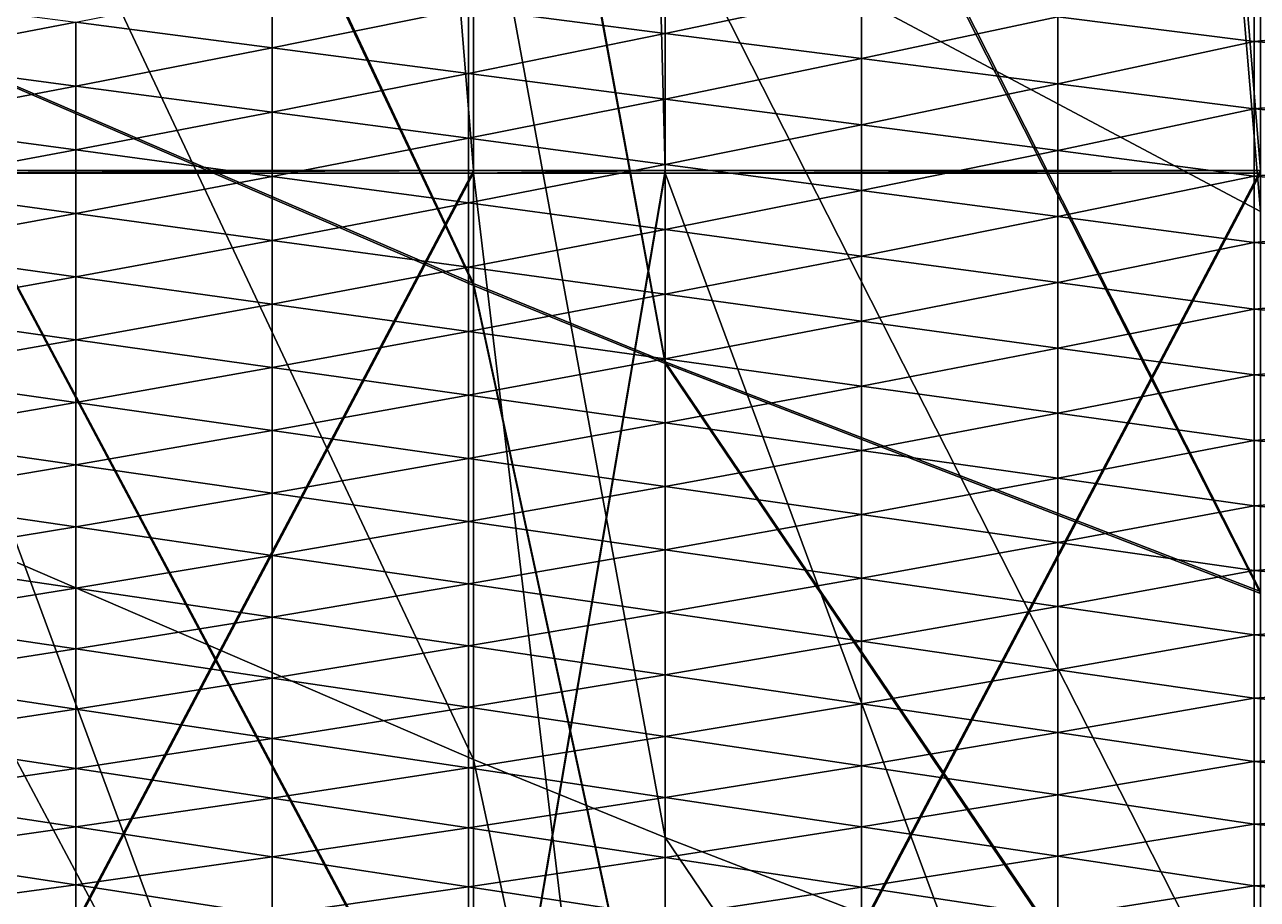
# Model space of a CAD drawing. Header units: metres. Extents: x -3 to 177, y -14 to 14.
# Drawn here: x 31.035 to 34.408, y -11.991 to -9.597 of the extents above; entities that cross this region are included whole.
import ezdxf

# ---------------------------------------------------------------- set-up
doc = ezdxf.new("R2010")
doc.units = ezdxf.units.M
for name, color, linetype, true_color in [('DB_5', 7, 'Continuous', 0x99866a), ('HOLD_5', 7, 'Continuous', 0xdf9582), ('HULL', 7, 'Continuous', 0x528ba5), ('PARTITION_5_S', 7, 'Continuous', 0xc9ac7a), ('WBT_5_S', 7, 'Continuous', 0x417c9f)]:
    doc.layers.add(name, color=color, linetype=linetype, true_color=true_color)

msp = doc.modelspace()

# ---------------------------------------------------------------- linework, layer by layer
at = {"layer": 'DB_5'}
for points in [[(32.7875, 9.2422, 1.75), (34.4169, -10.1087, 1.75), (34.4169, 10.1087, 1.75)], [(32.7875, 9.2422, 1.75), (32.7875, -9.2422, 1.75), (34.4169, -10.1087, 1.75)], [(32.7875, -9.2422, 1.75), (34.4169, -9.1829, 1.4), (34.4169, -10.1087, 1.75)]]:
    msp.add_3dface(points, dxfattribs=at)
at = {"layer": 'HOLD_5'}
for points in [[(30.6375, 9.996, 14.6), (30.6375, -9.996, 14.6), (32.2637, -9.996, 14.6)], [(30.6375, 9.996, 14.6), (32.2637, -9.996, 14.6), (32.2637, 9.996, 14.6)], [(32.2637, 9.996, 14.6), (32.2637, -9.996, 14.6), (32.7875, -9.996, 14.6)], [(32.2637, 9.996, 14.6), (32.7875, -9.996, 14.6), (32.7875, 9.996, 14.6)], [(32.7875, 9.996, 14.6), (32.7875, -9.996, 14.6), (34.4169, -9.996, 14.6)], [(32.7875, 9.996, 14.6), (34.4169, -9.996, 14.6), (34.4169, 9.996, 14.6)], [(30.6375, -9.6042, 3.0034), (30.6375, -6.8471, 1.75), (32.2637, -10.3059, 3.0033)], [(30.6375, -6.8471, 1.75), (32.2637, -7.6584, 1.75), (32.2637, -10.3059, 3.0033)], [(32.2637, -10.3059, 3.0033), (32.2637, -7.6584, 1.75), (32.7875, -10.5195, 3.0033)], [(32.2637, -7.6584, 1.75), (32.7875, -7.9328, 1.75), (32.7875, -10.5195, 3.0033)], [(32.7875, -10.5195, 3.0033), (32.7875, -7.9328, 1.75), (34.4169, -11.1485, 3.0031)], [(32.7875, -7.9328, 1.75), (34.4169, -8.8001, 1.75), (34.4169, -11.1485, 3.0031)], [(30.6375, -12.4294, 5.7522), (30.6375, -9.6042, 3.0034), (32.2637, -12.6575, 5.7519)], [(30.6375, -9.6042, 3.0034), (32.2637, -10.3059, 3.0033), (32.2637, -12.6575, 5.7519)], [(30.6375, -9.996, 14.6), (30.6375, -9.996, 12.6718), (32.2637, -9.996, 14.6)], [(30.6375, -9.996, 12.6718), (32.2637, -9.996, 12.6718), (32.2637, -9.996, 14.6)], [(30.6375, -9.996, 12.6718), (30.6375, -13.072, 10.5979), (32.2637, -9.996, 12.6718)], [(30.6375, -13.072, 10.5979), (32.2637, -13.083, 10.5979), (32.2637, -9.996, 12.6718)], [(32.2637, -9.996, 14.6), (32.2637, -9.996, 12.6718), (32.7875, -9.996, 14.6)], [(32.2637, -9.996, 12.6718), (32.7875, -9.996, 12.6718), (32.7875, -9.996, 14.6)], [(32.2637, -9.996, 12.6718), (32.2637, -13.083, 10.5979), (32.7875, -9.996, 12.6718)], [(32.2637, -13.083, 10.5979), (32.7875, -13.0864, 10.5979), (32.7875, -9.996, 12.6718)], [(32.7875, -9.996, 14.6), (32.7875, -9.996, 12.6718), (34.4169, -9.996, 14.6)], [(32.7875, -9.996, 12.6718), (34.4169, -9.996, 12.6718), (34.4169, -9.996, 14.6)], [(32.7875, -9.996, 12.6718), (32.7875, -13.0864, 10.5979), (34.4169, -9.996, 12.6718)], [(32.7875, -13.0864, 10.5979), (34.4169, -13.096, 10.5979), (34.4169, -9.996, 12.6718)], [(32.2637, -12.6575, 5.7519), (32.2637, -10.3059, 3.0033), (32.7875, -12.7255, 5.7518)], [(32.2637, -10.3059, 3.0033), (32.7875, -10.5195, 3.0033), (32.7875, -12.7255, 5.7518)], [(32.7875, -12.7255, 5.7518), (32.7875, -10.5195, 3.0033), (34.4169, -12.9237, 5.7514)], [(32.7875, -10.5195, 3.0033), (34.4169, -11.1485, 3.0031), (34.4169, -12.9237, 5.7514)]]:
    msp.add_3dface(points, dxfattribs=at)
at = {"layer": 'HULL'}
for points in [[(32.25, -9.5522, 1.9888), (32.7875, -9.4409, 1.8289), (32.7875, -9.6211, 1.9017)], [(32.7875, -9.6211, 1.9017), (32.7875, -9.4409, 1.8289), (33.325, -9.5085, 1.7426)], [(33.8625, -9.576, 1.6564), (34.4, -9.4589, 1.5013), (34.4, -9.6436, 1.5702)], [(34.4, -9.6436, 1.5702), (34.4, -9.4589, 1.5013), (35.475, -9.5436, 1.3811)], [(31.175, -9.59, 2.2396), (31.7125, -9.4833, 2.0758), (31.7125, -9.6602, 2.1517)], [(31.7125, -9.6602, 2.1517), (31.7125, -9.4833, 2.0758), (32.25, -9.5522, 1.9888)], [(32.7875, -9.6211, 1.9017), (33.325, -9.5085, 1.7426), (33.325, -9.69, 1.8147)], [(33.325, -9.69, 1.8147), (33.325, -9.5085, 1.7426), (33.8625, -9.576, 1.6564)], [(30.6375, -9.6938, 2.4056), (30.6375, -9.5198, 2.3274), (31.175, -9.59, 2.2396)], [(34.4, -9.6436, 1.5702), (35.475, -9.5436, 1.3811), (35.475, -9.7304, 1.448)], [(31.7125, -9.6602, 2.1517), (32.25, -9.5522, 1.9888), (32.25, -9.7304, 2.0638)], [(32.25, -9.7304, 2.0638), (32.25, -9.5522, 1.9888), (32.7875, -9.6211, 1.9017)], [(33.325, -9.69, 1.8147), (33.8625, -9.576, 1.6564), (33.8625, -9.7589, 1.7277)], [(33.8625, -9.7589, 1.7277), (33.8625, -9.576, 1.6564), (34.4, -9.6436, 1.5702)], [(30.6375, -9.6938, 2.4056), (31.175, -9.59, 2.2396), (31.175, -9.7652, 2.3173)], [(31.175, -9.7652, 2.3173), (31.175, -9.59, 2.2396), (31.7125, -9.6602, 2.1517)], [(32.25, -9.7304, 2.0638), (32.7875, -9.6211, 1.9017), (32.7875, -9.8007, 1.976)], [(32.7875, -9.8007, 1.976), (32.7875, -9.6211, 1.9017), (33.325, -9.69, 1.8147)], [(33.8625, -9.7589, 1.7277), (34.4, -9.6436, 1.5702), (34.4, -9.8278, 1.6406)], [(34.4, -9.8278, 1.6406), (34.4, -9.6436, 1.5702), (35.475, -9.7304, 1.448)], [(31.175, -9.7652, 2.3173), (31.7125, -9.6602, 2.1517), (31.7125, -9.8366, 2.229)], [(31.7125, -9.8366, 2.229), (31.7125, -9.6602, 2.1517), (32.25, -9.7304, 2.0638)], [(30.6375, -9.8672, 2.485), (30.6375, -9.6938, 2.4056), (31.175, -9.7652, 2.3173)], [(32.7875, -9.8007, 1.976), (33.325, -9.69, 1.8147), (33.325, -9.8709, 1.8881)], [(33.325, -9.8709, 1.8881), (33.325, -9.69, 1.8147), (33.8625, -9.7589, 1.7277)], [(31.7125, -9.8366, 2.229), (32.25, -9.7304, 2.0638), (32.25, -9.908, 2.1408)], [(32.25, -9.908, 2.1408), (32.25, -9.7304, 2.0638), (32.7875, -9.8007, 1.976)], [(34.4, -9.8278, 1.6406), (35.475, -9.7304, 1.448), (35.475, -9.9166, 1.5165)], [(30.6375, -9.8672, 2.485), (31.175, -9.7652, 2.3173), (31.175, -9.9398, 2.3962)], [(31.175, -9.9398, 2.3962), (31.175, -9.7652, 2.3173), (31.7125, -9.8366, 2.229)], [(33.325, -9.8709, 1.8881), (33.8625, -9.7589, 1.7277), (33.8625, -9.9411, 1.8003)], [(33.8625, -9.9411, 1.8003), (33.8625, -9.7589, 1.7277), (34.4, -9.8278, 1.6406)], [(32.25, -9.908, 2.1408), (32.7875, -9.8007, 1.976), (32.7875, -9.9794, 2.0525)], [(32.7875, -9.9794, 2.0525), (32.7875, -9.8007, 1.976), (33.325, -9.8709, 1.8881)], [(31.175, -9.9398, 2.3962), (31.7125, -9.8366, 2.229), (31.7125, -10.0124, 2.3074)], [(31.7125, -10.0124, 2.3074), (31.7125, -9.8366, 2.229), (32.25, -9.908, 2.1408)], [(33.8625, -9.9411, 1.8003), (34.4, -9.8278, 1.6406), (34.4, -10.0113, 1.7124)], [(34.4, -10.0113, 1.7124), (34.4, -9.8278, 1.6406), (35.475, -9.9166, 1.5165)], [(30.6375, -10.0401, 2.5657), (30.6375, -9.8672, 2.485), (31.175, -9.9398, 2.3962)], [(32.7875, -9.9794, 2.0525), (33.325, -9.8709, 1.8881), (33.325, -10.0508, 1.9642)], [(33.325, -10.0508, 1.9642), (33.325, -9.8709, 1.8881), (33.8625, -9.9411, 1.8003)], [(31.7125, -10.0124, 2.3074), (32.25, -9.908, 2.1408), (32.25, -10.0851, 2.2186)], [(32.25, -10.0851, 2.2186), (32.25, -9.908, 2.1408), (32.7875, -9.9794, 2.0525)], [(34.4, -10.0113, 1.7124), (35.475, -9.9166, 1.5165), (35.475, -10.1021, 1.5868)], [(30.6375, -10.0401, 2.5657), (31.175, -9.9398, 2.3962), (31.175, -10.1137, 2.4768)], [(31.175, -10.1137, 2.4768), (31.175, -9.9398, 2.3962), (31.7125, -10.0124, 2.3074)], [(33.325, -10.0508, 1.9642), (33.8625, -9.9411, 1.8003), (33.8625, -10.1222, 1.8759)], [(33.8625, -10.1222, 1.8759), (33.8625, -9.9411, 1.8003), (34.4, -10.0113, 1.7124)], [(32.25, -10.0851, 2.2186), (32.7875, -9.9794, 2.0525), (32.7875, -10.1577, 2.1299)], [(32.7875, -10.1577, 2.1299), (32.7875, -9.9794, 2.0525), (33.325, -10.0508, 1.9642)], [(31.175, -10.1137, 2.4768), (31.7125, -10.0124, 2.3074), (31.7125, -10.1874, 2.3878)], [(31.7125, -10.1874, 2.3878), (31.7125, -10.0124, 2.3074), (32.25, -10.0851, 2.2186)], [(33.8625, -10.1222, 1.8759), (34.4, -10.0113, 1.7124), (34.4, -10.1936, 1.7876)], [(34.4, -10.1936, 1.7876), (34.4, -10.0113, 1.7124), (35.475, -10.1021, 1.5868)], [(30.6375, -10.2122, 2.648), (30.6375, -10.0401, 2.5657), (31.175, -10.1137, 2.4768)], [(32.7875, -10.1577, 2.1299), (33.325, -10.0508, 1.9642), (33.325, -10.2303, 2.0411)], [(33.325, -10.2303, 2.0411), (33.325, -10.0508, 1.9642), (33.8625, -10.1222, 1.8759)], [(31.7125, -10.1874, 2.3878), (32.25, -10.0851, 2.2186), (32.25, -10.2611, 2.2989)], [(32.25, -10.2611, 2.2989), (32.25, -10.0851, 2.2186), (32.7875, -10.1577, 2.1299)], [(30.6375, -10.2122, 2.648), (31.175, -10.1137, 2.4768), (31.175, -10.2869, 2.5589)], [(31.175, -10.2869, 2.5589), (31.175, -10.1137, 2.4768), (31.7125, -10.1874, 2.3878)], [(34.4, -10.1936, 1.7876), (35.475, -10.1021, 1.5868), (35.475, -10.2864, 1.6603)], [(33.325, -10.2303, 2.0411), (33.8625, -10.1222, 1.8759), (33.8625, -10.3029, 1.9523)], [(33.8625, -10.3029, 1.9523), (33.8625, -10.1222, 1.8759), (34.4, -10.1936, 1.7876)], [(32.25, -10.2611, 2.2989), (32.7875, -10.1577, 2.1299), (32.7875, -10.3348, 2.2099)], [(32.7875, -10.3348, 2.2099), (32.7875, -10.1577, 2.1299), (33.325, -10.2303, 2.0411)], [(30.6375, -10.3839, 2.731), (30.6375, -10.2122, 2.648), (31.175, -10.2869, 2.5589)], [(31.175, -10.2869, 2.5589), (31.7125, -10.1874, 2.3878), (31.7125, -10.3617, 2.4697)], [(31.7125, -10.3617, 2.4697), (31.7125, -10.1874, 2.3878), (32.25, -10.2611, 2.2989)], [(33.8625, -10.3029, 1.9523), (34.4, -10.1936, 1.7876), (34.4, -10.3755, 1.8635)], [(34.4, -10.3755, 1.8635), (34.4, -10.1936, 1.7876), (35.475, -10.2864, 1.6603)], [(32.7875, -10.3348, 2.2099), (33.325, -10.2303, 2.0411), (33.325, -10.4085, 2.121)], [(33.325, -10.4085, 2.121), (33.325, -10.2303, 2.0411), (33.8625, -10.3029, 1.9523)], [(30.6375, -10.3839, 2.731), (31.175, -10.2869, 2.5589), (31.175, -10.4596, 2.6421)], [(31.175, -10.4596, 2.6421), (31.175, -10.2869, 2.5589), (31.7125, -10.3617, 2.4697)], [(31.7125, -10.3617, 2.4697), (32.25, -10.2611, 2.2989), (32.25, -10.4365, 2.3806)], [(32.25, -10.4365, 2.3806), (32.25, -10.2611, 2.2989), (32.7875, -10.3348, 2.2099)], [(34.4, -10.3755, 1.8635), (35.475, -10.2864, 1.6603), (35.475, -10.47, 1.7355)], [(33.325, -10.4085, 2.121), (33.8625, -10.3029, 1.9523), (33.8625, -10.4822, 2.032)], [(33.8625, -10.4822, 2.032), (33.8625, -10.3029, 1.9523), (34.4, -10.3755, 1.8635)], [(32.25, -10.4365, 2.3806), (32.7875, -10.3348, 2.2099), (32.7875, -10.5113, 2.2914)], [(32.7875, -10.5113, 2.2914), (32.7875, -10.3348, 2.2099), (33.325, -10.4085, 2.121)], [(30.6375, -10.5543, 2.8167), (30.6375, -10.3839, 2.731), (31.175, -10.4596, 2.6421)], [(31.175, -10.4596, 2.6421), (31.7125, -10.3617, 2.4697), (31.7125, -10.5353, 2.5531)], [(31.7125, -10.5353, 2.5531), (31.7125, -10.3617, 2.4697), (32.25, -10.4365, 2.3806)], [(33.8625, -10.4822, 2.032), (34.4, -10.3755, 1.8635), (34.4, -10.5559, 1.9431)], [(34.4, -10.5559, 1.9431), (34.4, -10.3755, 1.8635), (35.475, -10.47, 1.7355)], [(32.7875, -10.5113, 2.2914), (33.325, -10.4085, 2.121), (33.325, -10.5861, 2.2023)], [(33.325, -10.5861, 2.2023), (33.325, -10.4085, 2.121), (33.8625, -10.4822, 2.032)], [(31.7125, -10.5353, 2.5531), (32.25, -10.4365, 2.3806), (32.25, -10.611, 2.4641)], [(32.25, -10.611, 2.4641), (32.25, -10.4365, 2.3806), (32.7875, -10.5113, 2.2914)], [(30.6375, -10.5543, 2.8167), (31.175, -10.4596, 2.6421), (31.175, -10.631, 2.7279)], [(31.175, -10.631, 2.7279), (31.175, -10.4596, 2.6421), (31.7125, -10.5353, 2.5531)], [(33.325, -10.5861, 2.2023), (33.8625, -10.4822, 2.032), (33.8625, -10.6608, 2.1132)], [(33.8625, -10.6608, 2.1132), (33.8625, -10.4822, 2.032), (34.4, -10.5559, 1.9431)], [(34.4, -10.5559, 1.9431), (35.475, -10.47, 1.7355), (35.475, -10.6521, 1.8144)], [(32.25, -10.611, 2.4641), (32.7875, -10.5113, 2.2914), (32.7875, -10.6867, 2.3752)], [(32.7875, -10.6867, 2.3752), (32.7875, -10.5113, 2.2914), (33.325, -10.5861, 2.2023)], [(30.6375, -10.7244, 2.9032), (30.6375, -10.5543, 2.8167), (31.175, -10.631, 2.7279)], [(31.175, -10.631, 2.7279), (31.7125, -10.5353, 2.5531), (31.7125, -10.7076, 2.6391)], [(31.7125, -10.7076, 2.6391), (31.7125, -10.5353, 2.5531), (32.25, -10.611, 2.4641)], [(33.8625, -10.6608, 2.1132), (34.4, -10.5559, 1.9431), (34.4, -10.7356, 2.024)], [(34.4, -10.7356, 2.024), (34.4, -10.5559, 1.9431), (35.475, -10.6521, 1.8144)], [(32.7875, -10.6867, 2.3752), (33.325, -10.5861, 2.2023), (33.325, -10.7624, 2.2862)], [(33.325, -10.7624, 2.2862), (33.325, -10.5861, 2.2023), (33.8625, -10.6608, 2.1132)], [(31.7125, -10.7076, 2.6391), (32.25, -10.611, 2.4641), (32.25, -10.7843, 2.5503)], [(32.25, -10.7843, 2.5503), (32.25, -10.611, 2.4641), (32.7875, -10.6867, 2.3752)], [(30.6375, -10.7244, 2.9032), (31.175, -10.631, 2.7279), (31.175, -10.8019, 2.8147)], [(31.175, -10.8019, 2.8147), (31.175, -10.631, 2.7279), (31.7125, -10.7076, 2.6391)], [(34.4, -10.7356, 2.024), (35.475, -10.6521, 1.8144), (35.475, -10.8334, 1.895)], [(32.25, -10.7843, 2.5503), (32.7875, -10.6867, 2.3752), (32.7875, -10.8609, 2.4615)], [(32.7875, -10.8609, 2.4615), (32.7875, -10.6867, 2.3752), (33.325, -10.7624, 2.2862)], [(33.325, -10.7624, 2.2862), (33.8625, -10.6608, 2.1132), (33.8625, -10.8381, 2.1972)], [(33.8625, -10.8381, 2.1972), (33.8625, -10.6608, 2.1132), (34.4, -10.7356, 2.024)], [(30.6375, -10.8929, 2.9925), (30.6375, -10.7244, 2.9032), (31.175, -10.8019, 2.8147)], [(31.175, -10.8019, 2.8147), (31.7125, -10.7076, 2.6391), (31.7125, -10.8793, 2.7263)], [(31.7125, -10.8793, 2.7263), (31.7125, -10.7076, 2.6391), (32.25, -10.7843, 2.5503)], [(33.8625, -10.8381, 2.1972), (34.4, -10.7356, 2.024), (34.4, -10.9138, 2.1083)], [(34.4, -10.9138, 2.1083), (34.4, -10.7356, 2.024), (35.475, -10.8334, 1.895)], [(31.7125, -10.8793, 2.7263), (32.25, -10.7843, 2.5503), (32.25, -10.9568, 2.6379)], [(32.25, -10.9568, 2.6379), (32.25, -10.7843, 2.5503), (32.7875, -10.8609, 2.4615)], [(32.7875, -10.8609, 2.4615), (33.325, -10.7624, 2.2862), (33.325, -10.9376, 2.3727)], [(33.325, -10.9376, 2.3727), (33.325, -10.7624, 2.2862), (33.8625, -10.8381, 2.1972)], [(30.6375, -10.8929, 2.9925), (31.175, -10.8019, 2.8147), (31.175, -10.9712, 2.9045)], [(31.175, -10.9712, 2.9045), (31.175, -10.8019, 2.8147), (31.7125, -10.8793, 2.7263)], [(32.25, -10.9568, 2.6379), (32.7875, -10.8609, 2.4615), (32.7875, -11.0343, 2.5494)], [(32.7875, -11.0343, 2.5494), (32.7875, -10.8609, 2.4615), (33.325, -10.9376, 2.3727)], [(33.325, -10.9376, 2.3727), (33.8625, -10.8381, 2.1972), (33.8625, -11.0142, 2.2838)], [(33.8625, -11.0142, 2.2838), (33.8625, -10.8381, 2.1972), (34.4, -10.9138, 2.1083)], [(34.4, -10.9138, 2.1083), (35.475, -10.8334, 1.895), (35.475, -11.0131, 1.9793)], [(30.6375, -11.0601, 3.0844), (30.6375, -10.8929, 2.9925), (31.175, -10.9712, 2.9045)], [(31.175, -10.9712, 2.9045), (31.7125, -10.8793, 2.7263), (31.7125, -11.0495, 2.8165)], [(31.7125, -11.0495, 2.8165), (31.7125, -10.8793, 2.7263), (32.25, -10.9568, 2.6379)], [(33.8625, -11.0142, 2.2838), (34.4, -10.9138, 2.1083), (34.4, -11.0908, 2.195)], [(34.4, -11.0908, 2.195), (34.4, -10.9138, 2.1083), (35.475, -11.0131, 1.9793)], [(31.7125, -11.0495, 2.8165), (32.25, -10.9568, 2.6379), (32.25, -11.1277, 2.7285)], [(32.25, -11.1277, 2.7285), (32.25, -10.9568, 2.6379), (32.7875, -11.0343, 2.5494)], [(32.7875, -11.0343, 2.5494), (33.325, -10.9376, 2.3727), (33.325, -11.1117, 2.461)], [(33.325, -11.1117, 2.461), (33.325, -10.9376, 2.3727), (33.8625, -11.0142, 2.2838)], [(30.6375, -11.0601, 3.0844), (31.175, -10.9712, 2.9045), (31.175, -11.1392, 2.9968)], [(31.175, -11.1392, 2.9968), (31.175, -10.9712, 2.9045), (31.7125, -11.0495, 2.8165)], [(33.325, -11.1117, 2.461), (33.8625, -11.0142, 2.2838), (33.8625, -11.1892, 2.3726)], [(33.8625, -11.1892, 2.3726), (33.8625, -11.0142, 2.2838), (34.4, -11.0908, 2.195)], [(34.4, -11.0908, 2.195), (35.475, -11.0131, 1.9793), (35.475, -11.1915, 2.0662)], [(30.6375, -11.2256, 3.1793), (30.6375, -11.0601, 3.0844), (31.175, -11.1392, 2.9968)], [(31.175, -11.1392, 2.9968), (31.7125, -11.0495, 2.8165), (31.7125, -11.2183, 2.9092)], [(31.7125, -11.2183, 2.9092), (31.7125, -11.0495, 2.8165), (32.25, -11.1277, 2.7285)], [(32.25, -11.1277, 2.7285), (32.7875, -11.0343, 2.5494), (32.7875, -11.206, 2.6405)], [(32.7875, -11.206, 2.6405), (32.7875, -11.0343, 2.5494), (33.325, -11.1117, 2.461)], [(33.8625, -11.1892, 2.3726), (34.4, -11.0908, 2.195), (34.4, -11.2667, 2.2841)], [(34.4, -11.2667, 2.2841), (34.4, -11.0908, 2.195), (35.475, -11.1915, 2.0662)], [(31.7125, -11.2183, 2.9092), (32.25, -11.1277, 2.7285), (32.25, -11.2974, 2.8216)], [(32.25, -11.2974, 2.8216), (32.25, -11.1277, 2.7285), (32.7875, -11.206, 2.6405)], [(32.7875, -11.206, 2.6405), (33.325, -11.1117, 2.461), (33.325, -11.2843, 2.5525)], [(33.325, -11.2843, 2.5525), (33.325, -11.1117, 2.461), (33.8625, -11.1892, 2.3726)], [(30.6375, -11.2256, 3.1793), (31.175, -11.1392, 2.9968), (31.175, -11.3055, 3.0921)], [(31.175, -11.3055, 3.0921), (31.175, -11.1392, 2.9968), (31.7125, -11.2183, 2.9092)], [(33.325, -11.2843, 2.5525), (33.8625, -11.1892, 2.3726), (33.8625, -11.3625, 2.4645)], [(33.8625, -11.3625, 2.4645), (33.8625, -11.1892, 2.3726), (34.4, -11.2667, 2.2841)], [(34.4, -11.2667, 2.2841), (35.475, -11.1915, 2.0662), (35.475, -11.3687, 2.1557)], [(30.6375, -11.3894, 3.2771), (30.6375, -11.2256, 3.1793), (31.175, -11.3055, 3.0921)], [(31.175, -11.3055, 3.0921), (31.7125, -11.2183, 2.9092), (31.7125, -11.3854, 3.0049)], [(31.7125, -11.3854, 3.0049), (31.7125, -11.2183, 2.9092), (32.25, -11.2974, 2.8216)], [(32.25, -11.2974, 2.8216), (32.7875, -11.206, 2.6405), (32.7875, -11.3765, 2.734)], [(32.7875, -11.3765, 2.734), (32.7875, -11.206, 2.6405), (33.325, -11.2843, 2.5525)], [(33.8625, -11.3625, 2.4645), (34.4, -11.2667, 2.2841), (34.4, -11.4408, 2.3765)], [(34.4, -11.4408, 2.3765), (34.4, -11.2667, 2.2841), (35.475, -11.3687, 2.1557)], [(31.7125, -11.3854, 3.0049), (32.25, -11.2974, 2.8216), (32.25, -11.4653, 2.9177)], [(32.25, -11.4653, 2.9177), (32.25, -11.2974, 2.8216), (32.7875, -11.3765, 2.734)], [(32.7875, -11.3765, 2.734), (33.325, -11.2843, 2.5525), (33.325, -11.4556, 2.6464)], [(33.325, -11.4556, 2.6464), (33.325, -11.2843, 2.5525), (33.8625, -11.3625, 2.4645)], [(30.6375, -11.3894, 3.2771), (31.175, -11.3055, 3.0921), (31.175, -11.4701, 3.1904)], [(31.175, -11.4701, 3.1904), (31.175, -11.3055, 3.0921), (31.7125, -11.3854, 3.0049)], [(33.325, -11.4556, 2.6464), (33.8625, -11.3625, 2.4645), (33.8625, -11.5347, 2.5588)], [(33.8625, -11.5347, 2.5588), (33.8625, -11.3625, 2.4645), (34.4, -11.4408, 2.3765)], [(30.6375, -11.5514, 3.3779), (30.6375, -11.3894, 3.2771), (31.175, -11.4701, 3.1904)], [(31.175, -11.4701, 3.1904), (31.7125, -11.3854, 3.0049), (31.7125, -11.5507, 3.1038)], [(31.7125, -11.5507, 3.1038), (31.7125, -11.3854, 3.0049), (32.25, -11.4653, 2.9177)], [(32.25, -11.4653, 2.9177), (32.7875, -11.3765, 2.734), (32.7875, -11.5452, 2.8305)], [(32.7875, -11.5452, 2.8305), (32.7875, -11.3765, 2.734), (33.325, -11.4556, 2.6464)], [(34.4, -11.4408, 2.3765), (35.475, -11.3687, 2.1557), (35.475, -11.5441, 2.2486)], [(31.7125, -11.5507, 3.1038), (32.25, -11.4653, 2.9177), (32.25, -11.6313, 3.0171)], [(32.25, -11.6313, 3.0171), (32.25, -11.4653, 2.9177), (32.7875, -11.5452, 2.8305)], [(32.7875, -11.5452, 2.8305), (33.325, -11.4556, 2.6464), (33.325, -11.6251, 2.7433)], [(33.325, -11.6251, 2.7433), (33.325, -11.4556, 2.6464), (33.8625, -11.5347, 2.5588)], [(33.8625, -11.5347, 2.5588), (34.4, -11.4408, 2.3765), (34.4, -11.6137, 2.4712)], [(34.4, -11.6137, 2.4712), (34.4, -11.4408, 2.3765), (35.475, -11.5441, 2.2486)], [(30.6375, -11.5514, 3.3779), (31.175, -11.4701, 3.1904), (31.175, -11.6326, 3.292)], [(31.175, -11.6326, 3.292), (31.175, -11.4701, 3.1904), (31.7125, -11.5507, 3.1038)], [(33.325, -11.6251, 2.7433), (33.8625, -11.5347, 2.5588), (33.8625, -11.705, 2.6561)], [(33.8625, -11.705, 2.6561), (33.8625, -11.5347, 2.5588), (34.4, -11.6137, 2.4712)], [(30.6375, -11.711, 3.4823), (30.6375, -11.5514, 3.3779), (31.175, -11.6326, 3.292)], [(31.175, -11.6326, 3.292), (31.7125, -11.5507, 3.1038), (31.7125, -11.7138, 3.2061)], [(31.7125, -11.7138, 3.2061), (31.7125, -11.5507, 3.1038), (32.25, -11.6313, 3.0171)], [(32.25, -11.6313, 3.0171), (32.7875, -11.5452, 2.8305), (32.7875, -11.7119, 2.9305)], [(32.7875, -11.7119, 2.9305), (32.7875, -11.5452, 2.8305), (33.325, -11.6251, 2.7433)], [(34.4, -11.6137, 2.4712), (35.475, -11.5441, 2.2486), (35.475, -11.7181, 2.344)], [(30.6375, -11.711, 3.4823), (31.175, -11.6326, 3.292), (31.175, -11.7929, 3.3971)], [(31.175, -11.7929, 3.3971), (31.175, -11.6326, 3.292), (31.7125, -11.7138, 3.2061)], [(31.7125, -11.7138, 3.2061), (32.25, -11.6313, 3.0171), (32.25, -11.7951, 3.1201)], [(32.25, -11.7951, 3.1201), (32.25, -11.6313, 3.0171), (32.7875, -11.7119, 2.9305)], [(32.7875, -11.7119, 2.9305), (33.325, -11.6251, 2.7433), (33.325, -11.7926, 2.8438)], [(33.325, -11.7926, 2.8438), (33.325, -11.6251, 2.7433), (33.8625, -11.705, 2.6561)], [(33.8625, -11.705, 2.6561), (34.4, -11.6137, 2.4712), (34.4, -11.7849, 2.5689)], [(34.4, -11.7849, 2.5689), (34.4, -11.6137, 2.4712), (35.475, -11.7181, 2.344)], [(33.325, -11.7926, 2.8438), (33.8625, -11.705, 2.6561), (33.8625, -11.8732, 2.7572)], [(33.8625, -11.8732, 2.7572), (33.8625, -11.705, 2.6561), (34.4, -11.7849, 2.5689)], [(30.6375, -11.8692, 3.5889), (30.6375, -11.711, 3.4823), (31.175, -11.7929, 3.3971)], [(31.175, -11.7929, 3.3971), (31.7125, -11.7138, 3.2061), (31.7125, -11.8748, 3.3118)], [(31.7125, -11.8748, 3.3118), (31.7125, -11.7138, 3.2061), (32.25, -11.7951, 3.1201)], [(32.25, -11.7951, 3.1201), (32.7875, -11.7119, 2.9305), (32.7875, -11.8763, 3.0342)], [(32.7875, -11.8763, 3.0342), (32.7875, -11.7119, 2.9305), (33.325, -11.7926, 2.8438)], [(34.4, -11.7849, 2.5689), (35.475, -11.7181, 2.344), (35.475, -11.8902, 2.4428)], [(30.6375, -11.8692, 3.5889), (31.175, -11.7929, 3.3971), (31.175, -11.9515, 3.5046)], [(31.175, -11.9515, 3.5046), (31.175, -11.7929, 3.3971), (31.7125, -11.8748, 3.3118)], [(31.7125, -11.8748, 3.3118), (32.25, -11.7951, 3.1201), (32.25, -11.9566, 3.2266)], [(32.25, -11.9566, 3.2266), (32.25, -11.7951, 3.1201), (32.7875, -11.8763, 3.0342)], [(32.7875, -11.8763, 3.0342), (33.325, -11.7926, 2.8438), (33.325, -11.9576, 2.9483)], [(33.325, -11.9576, 2.9483), (33.325, -11.7926, 2.8438), (33.8625, -11.8732, 2.7572)], [(33.8625, -11.8732, 2.7572), (34.4, -11.7849, 2.5689), (34.4, -11.9538, 2.6705)], [(34.4, -11.9538, 2.6705), (34.4, -11.7849, 2.5689), (35.475, -11.8902, 2.4428)], [(30.6375, -12.0243, 3.7), (30.6375, -11.8692, 3.5889), (31.175, -11.9515, 3.5046)], [(33.325, -11.9576, 2.9483), (33.8625, -11.8732, 2.7572), (33.8625, -12.0388, 2.8624)], [(33.8625, -12.0388, 2.8624), (33.8625, -11.8732, 2.7572), (34.4, -11.9538, 2.6705)], [(31.175, -11.9515, 3.5046), (31.7125, -11.8748, 3.3118), (31.7125, -12.0339, 3.4203)], [(31.7125, -12.0339, 3.4203), (31.7125, -11.8748, 3.3118), (32.25, -11.9566, 3.2266)], [(32.25, -11.9566, 3.2266), (32.7875, -11.8763, 3.0342), (32.7875, -12.0385, 3.1414)], [(32.7875, -12.0385, 3.1414), (32.7875, -11.8763, 3.0342), (33.325, -11.9576, 2.9483)], [(34.4, -11.9538, 2.6705), (35.475, -11.8902, 2.4428), (35.475, -12.06, 2.5455)], [(30.6375, -12.0243, 3.7), (31.175, -11.9515, 3.5046), (31.175, -12.1069, 3.6168)], [(31.175, -12.1069, 3.6168), (31.175, -11.9515, 3.5046), (31.7125, -12.0339, 3.4203)], [(31.7125, -12.0339, 3.4203), (32.25, -11.9566, 3.2266), (32.25, -12.1162, 3.336)], [(32.25, -12.1162, 3.336), (32.25, -11.9566, 3.2266), (32.7875, -12.0385, 3.1414)], [(32.7875, -12.0385, 3.1414), (33.325, -11.9576, 2.9483), (33.325, -12.1204, 3.0562)], [(33.325, -12.1204, 3.0562), (33.325, -11.9576, 2.9483), (33.8625, -12.0388, 2.8624)], [(33.8625, -12.0388, 2.8624), (34.4, -11.9538, 2.6705), (34.4, -12.1201, 2.7765)], [(34.4, -12.1201, 2.7765), (34.4, -11.9538, 2.6705), (35.475, -12.06, 2.5455)]]:
    msp.add_3dface(points, dxfattribs=at)
at = {"layer": 'PARTITION_5_S'}
for points in [[(30.6375, -6.8471, 1.75), (30.6375, -9.6042, 3.0034), (32.2637, -10.3059, 3.0033)], [(30.6375, -6.8471, 1.75), (32.2637, -10.3059, 3.0033), (32.2637, -7.6584, 1.75)], [(32.2637, -10.311, 2.9967), (30.6375, -9.6089, 2.9966), (30.6375, -6.8668, 1.75)], [(32.2637, -7.6775, 1.75), (32.2637, -10.311, 2.9967), (30.6375, -6.8668, 1.75)], [(32.2637, -7.6584, 1.75), (32.2637, -10.3059, 3.0033), (32.7875, -10.5195, 3.0033)], [(32.2637, -7.6584, 1.75), (32.7875, -10.5195, 3.0033), (32.7875, -7.9328, 1.75)], [(32.7875, -10.5247, 2.9967), (32.2637, -10.311, 2.9967), (32.2637, -7.6775, 1.75)], [(32.7875, -7.9515, 1.75), (32.7875, -10.5247, 2.9967), (32.2637, -7.6775, 1.75)], [(32.7875, -7.9328, 1.75), (32.7875, -10.5195, 3.0033), (34.4169, -11.1485, 3.0031)], [(32.7875, -7.9328, 1.75), (34.4169, -11.1485, 3.0031), (34.4169, -8.8001, 1.75)], [(34.4169, -11.1541, 2.9969), (32.7875, -10.5247, 2.9967), (32.7875, -7.9515, 1.75)], [(34.4169, -8.8173, 1.75), (34.4169, -11.1541, 2.9969), (32.7875, -7.9515, 1.75)], [(30.6375, -9.6042, 3.0034), (30.6375, -12.4294, 5.7522), (32.2637, -12.6575, 5.7519)], [(30.6375, -9.6042, 3.0034), (32.2637, -12.6575, 5.7519), (32.2637, -10.3059, 3.0033)], [(32.2637, -12.665, 5.7481), (30.6375, -12.4366, 5.7478), (30.6375, -9.6089, 2.9966)], [(32.2637, -10.311, 2.9967), (32.2637, -12.665, 5.7481), (30.6375, -9.6089, 2.9966)], [(30.6375, -13.072, 10.5979), (30.6375, -9.996, 12.6718), (32.2637, -9.996, 12.6718)], [(30.6375, -13.072, 10.5979), (32.2637, -9.996, 12.6718), (32.2637, -13.083, 10.5979)], [(30.6375, -9.996, 12.6718), (30.6375, -9.996, 14.6), (32.2637, -9.996, 14.6)], [(30.6375, -9.996, 12.6718), (32.2637, -9.996, 14.6), (32.2637, -9.996, 12.6718)], [(32.2637, -9.996, 14.6), (30.6375, -9.996, 14.6), (30.6375, -10.004, 14.6)], [(32.2637, -9.996, 14.6), (30.6375, -10.004, 14.6), (32.2637, -10.004, 14.6)], [(32.2637, -10.004, 12.676), (30.6375, -10.004, 12.676), (30.6375, -13.0801, 10.6021)], [(32.2637, -13.0911, 10.6021), (32.2637, -10.004, 12.676), (30.6375, -13.0801, 10.6021)], [(32.2637, -10.004, 14.6), (30.6375, -10.004, 14.6), (30.6375, -10.004, 12.676)], [(32.2637, -10.004, 12.676), (32.2637, -10.004, 14.6), (30.6375, -10.004, 12.676)], [(32.2637, -13.083, 10.5979), (32.2637, -9.996, 12.6718), (32.7875, -9.996, 12.6718)], [(32.2637, -13.083, 10.5979), (32.7875, -9.996, 12.6718), (32.7875, -13.0864, 10.5979)], [(32.2637, -9.996, 12.6718), (32.2637, -9.996, 14.6), (32.7875, -9.996, 14.6)], [(32.2637, -9.996, 12.6718), (32.7875, -9.996, 14.6), (32.7875, -9.996, 12.6718)], [(32.7875, -9.996, 14.6), (32.2637, -9.996, 14.6), (32.2637, -10.004, 14.6)], [(32.7875, -9.996, 14.6), (32.2637, -10.004, 14.6), (32.7875, -10.004, 14.6)], [(32.7875, -10.004, 12.676), (32.2637, -10.004, 12.676), (32.2637, -13.0911, 10.6021)], [(32.7875, -13.0944, 10.6021), (32.7875, -10.004, 12.676), (32.2637, -13.0911, 10.6021)], [(32.7875, -10.004, 14.6), (32.2637, -10.004, 14.6), (32.2637, -10.004, 12.676)], [(32.7875, -10.004, 12.676), (32.7875, -10.004, 14.6), (32.2637, -10.004, 12.676)], [(32.7875, -13.0864, 10.5979), (32.7875, -9.996, 12.6718), (34.4169, -9.996, 12.6718)], [(32.7875, -13.0864, 10.5979), (34.4169, -9.996, 12.6718), (34.4169, -13.096, 10.5979)], [(32.7875, -9.996, 12.6718), (32.7875, -9.996, 14.6), (34.4169, -9.996, 14.6)], [(32.7875, -9.996, 12.6718), (34.4169, -9.996, 14.6), (34.4169, -9.996, 12.6718)], [(34.4169, -9.996, 14.6), (32.7875, -9.996, 14.6), (32.7875, -10.004, 14.6)], [(34.4169, -9.996, 14.6), (32.7875, -10.004, 14.6), (34.4169, -10.004, 14.6)], [(34.4169, -10.004, 12.676), (32.7875, -10.004, 12.676), (32.7875, -13.0944, 10.6021)], [(34.4169, -13.104, 10.6021), (34.4169, -10.004, 12.676), (32.7875, -13.0944, 10.6021)], [(34.4169, -10.004, 14.6), (32.7875, -10.004, 14.6), (32.7875, -10.004, 12.676)], [(34.4169, -10.004, 12.676), (34.4169, -10.004, 14.6), (32.7875, -10.004, 12.676)], [(32.2637, -10.3059, 3.0033), (32.2637, -12.6575, 5.7519), (32.7875, -12.7255, 5.7518)], [(32.2637, -10.3059, 3.0033), (32.7875, -12.7255, 5.7518), (32.7875, -10.5195, 3.0033)], [(32.7875, -12.7331, 5.7482), (32.2637, -12.665, 5.7481), (32.2637, -10.311, 2.9967)], [(32.7875, -10.5247, 2.9967), (32.7875, -12.7331, 5.7482), (32.2637, -10.311, 2.9967)], [(32.7875, -10.5195, 3.0033), (32.7875, -12.7255, 5.7518), (34.4169, -12.9237, 5.7514)], [(32.7875, -10.5195, 3.0033), (34.4169, -12.9237, 5.7514), (34.4169, -11.1485, 3.0031)], [(34.4169, -12.9315, 5.7486), (32.7875, -12.7331, 5.7482), (32.7875, -10.5247, 2.9967)], [(34.4169, -11.1541, 2.9969), (34.4169, -12.9315, 5.7486), (32.7875, -10.5247, 2.9967)]]:
    msp.add_3dface(points, dxfattribs=at)
at = {"layer": 'WBT_5_S'}
for points in [[(30.6375, -6.8668, 1.75), (30.6375, -9.6089, 2.9966), (32.2637, -10.311, 2.9967)], [(30.6375, -6.8668, 1.75), (32.2637, -10.311, 2.9967), (32.2637, -7.6775, 1.75)], [(32.2637, -7.6775, 1.75), (32.2637, -10.311, 2.9967), (32.7875, -10.5247, 2.9967)], [(32.2637, -7.6775, 1.75), (32.7875, -10.5247, 2.9967), (32.7875, -7.9515, 1.75)], [(32.7875, -7.9515, 1.75), (32.7875, -10.5247, 2.9967), (34.4169, -11.1541, 2.9969)], [(32.7875, -7.9515, 1.75), (34.4169, -11.1541, 2.9969), (34.4169, -8.8173, 1.75)], [(30.6375, -10.9066, 3), (30.6375, -8.157, 1.75), (32.2637, -11.6085, 3)], [(30.6375, -8.157, 1.75), (32.2637, -8.9679, 1.75), (32.2637, -11.6085, 3)], [(32.7875, -9.2422, 1.75), (34.4169, -8.8173, 1.75), (34.4169, -10.1087, 1.75)], [(32.2637, -11.6085, 3), (32.2637, -8.9679, 1.75), (32.7875, -11.8221, 3)], [(32.2637, -8.9679, 1.75), (32.7875, -9.2422, 1.75), (32.7875, -11.8221, 3)], [(32.7875, -11.8221, 3), (32.7875, -9.2422, 1.75), (34.4169, -12.4513, 3)], [(32.7875, -9.2422, 1.75), (34.4169, -10.1087, 1.75), (34.4169, -12.4513, 3)], [(30.6375, -9.6089, 2.9966), (30.6375, -12.4366, 5.7478), (32.2637, -12.665, 5.7481)], [(30.6375, -9.6089, 2.9966), (32.2637, -12.665, 5.7481), (32.2637, -10.311, 2.9967)], [(30.6375, -13.0801, 10.6021), (30.6375, -10.004, 12.676), (32.2637, -10.004, 12.676)], [(30.6375, -13.0801, 10.6021), (32.2637, -10.004, 12.676), (32.2637, -13.0911, 10.6021)], [(30.6375, -10.004, 12.676), (30.6375, -10.004, 14.6), (32.2637, -10.004, 14.6)], [(30.6375, -10.004, 12.676), (32.2637, -10.004, 14.6), (32.2637, -10.004, 12.676)], [(30.6375, -10.004, 14.6), (30.6375, -14.4, 14.6), (32.2637, -14.4, 14.6)], [(30.6375, -10.004, 14.6), (32.2637, -14.4, 14.6), (32.2637, -10.004, 14.6)], [(32.2637, -13.0911, 10.6021), (32.2637, -10.004, 12.676), (32.7875, -10.004, 12.676)], [(32.2637, -13.0911, 10.6021), (32.7875, -10.004, 12.676), (32.7875, -13.0944, 10.6021)], [(32.2637, -10.004, 12.676), (32.2637, -10.004, 14.6), (32.7875, -10.004, 14.6)], [(32.2637, -10.004, 12.676), (32.7875, -10.004, 14.6), (32.7875, -10.004, 12.676)], [(32.2637, -10.004, 14.6), (32.2637, -14.4, 14.6), (32.7875, -14.4, 14.6)], [(32.2637, -10.004, 14.6), (32.7875, -14.4, 14.6), (32.7875, -10.004, 14.6)], [(32.7875, -13.0944, 10.6021), (32.7875, -10.004, 12.676), (34.4169, -10.004, 12.676)], [(32.7875, -13.0944, 10.6021), (34.4169, -10.004, 12.676), (34.4169, -13.104, 10.6021)], [(32.7875, -10.004, 12.676), (32.7875, -10.004, 14.6), (34.4169, -10.004, 14.6)], [(32.7875, -10.004, 12.676), (34.4169, -10.004, 14.6), (34.4169, -10.004, 12.676)], [(32.7875, -10.004, 14.6), (32.7875, -14.4, 14.6), (34.4169, -14.4, 14.6)], [(32.7875, -10.004, 14.6), (34.4169, -14.4, 14.6), (34.4169, -10.004, 14.6)], [(32.2637, -10.311, 2.9967), (32.2637, -12.665, 5.7481), (32.7875, -12.7331, 5.7482)], [(32.2637, -10.311, 2.9967), (32.7875, -12.7331, 5.7482), (32.7875, -10.5247, 2.9967)], [(32.7875, -10.5247, 2.9967), (32.7875, -12.7331, 5.7482), (34.4169, -12.9315, 5.7486)], [(32.7875, -10.5247, 2.9967), (34.4169, -12.9315, 5.7486), (34.4169, -11.1541, 2.9969)], [(30.6375, -13.733, 5.75), (30.6375, -10.9066, 3), (32.2637, -13.9613, 5.75)], [(30.6375, -10.9066, 3), (32.2637, -11.6085, 3), (32.2637, -13.9613, 5.75)], [(32.2637, -13.9613, 5.75), (32.2637, -11.6085, 3), (32.7875, -14.0293, 5.75)], [(32.2637, -11.6085, 3), (32.7875, -11.8221, 3), (32.7875, -14.0293, 5.75)], [(32.7875, -14.0293, 5.75), (32.7875, -11.8221, 3), (34.4169, -14.2276, 5.75)], [(32.7875, -11.8221, 3), (34.4169, -12.4513, 3), (34.4169, -14.2276, 5.75)]]:
    msp.add_3dface(points, dxfattribs=at)

doc.saveas('drawing.dxf')
